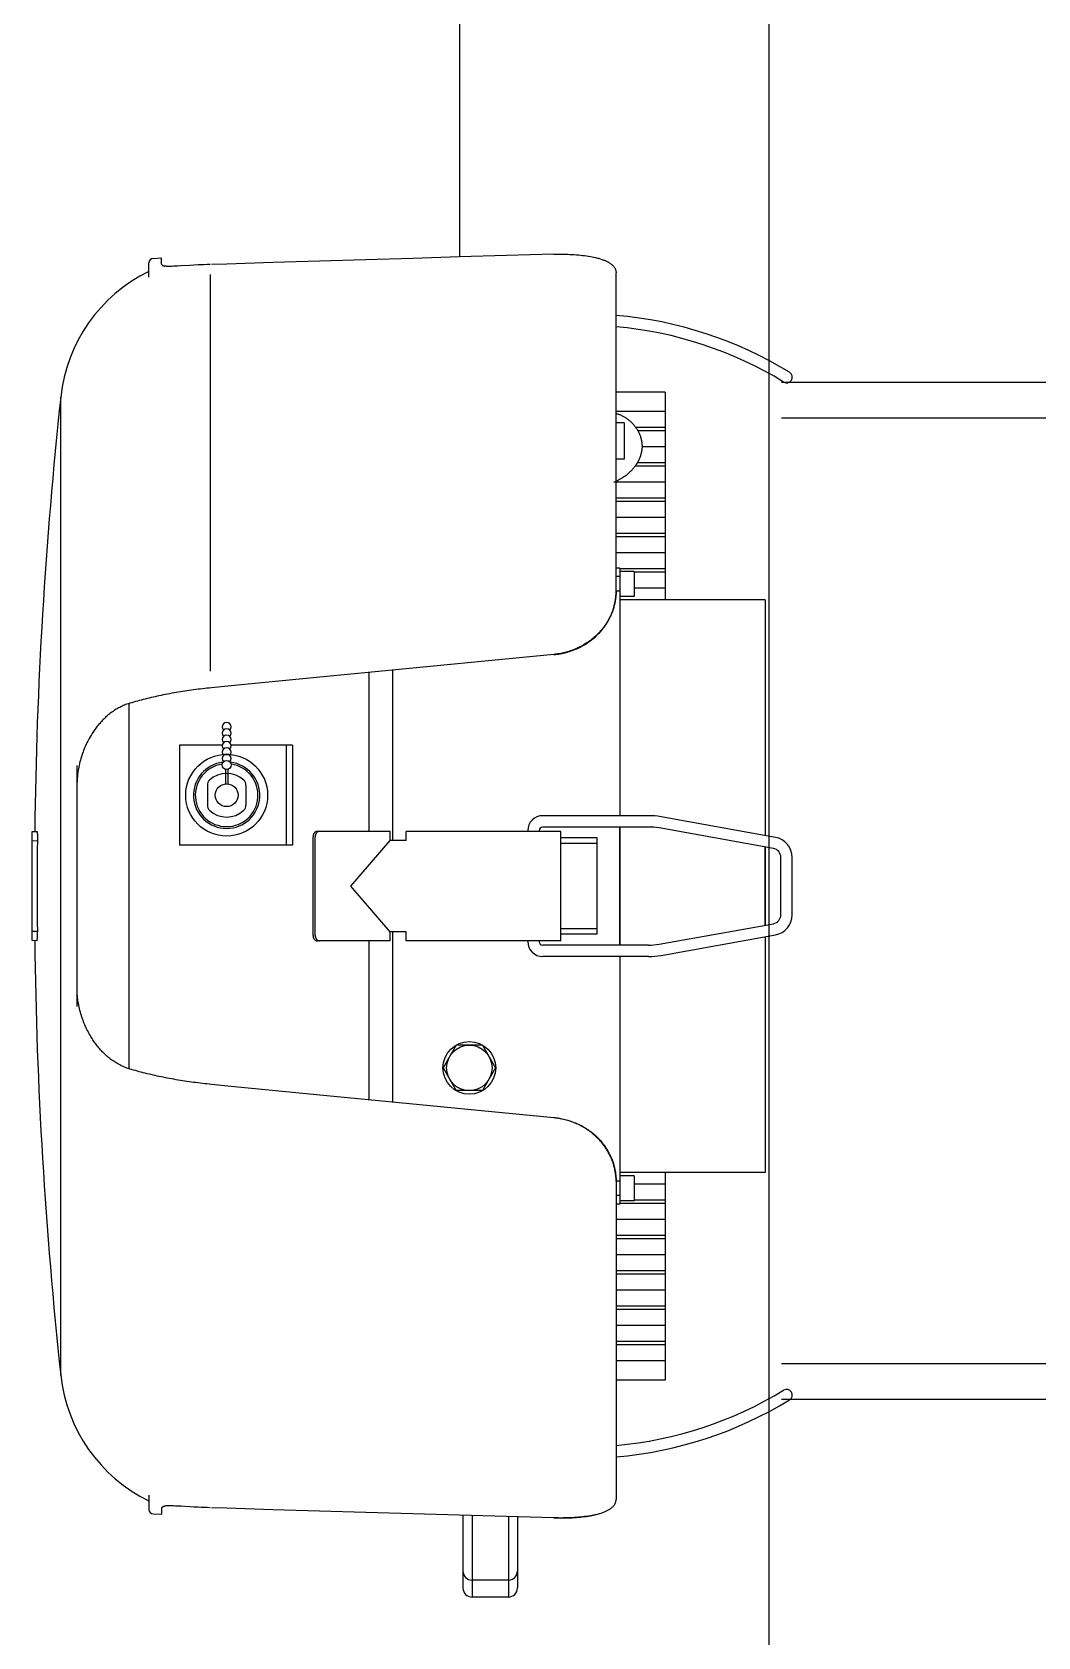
# Model space of a CAD drawing. Header units: millimetres. Extents: x -139278 to 641613, y -260926 to 217780.
# Drawn here: x 234304 to 234528.3, y 29553.1 to 29911 of the extents above; entities that cross this region are included whole.
import ezdxf

# ---------------------------------------------------------------- set-up
doc = ezdxf.new("R2010")
doc.units = ezdxf.units.MM

msp = doc.modelspace()

# ---------------------------------------------------------------- linework, layer by layer
msp.add_line((234468.385, 28990.722), (234468.385, 30746.392))
at = {"ltscale": 4}
for p, q in [((234399.345, 29955.354), (234399.345, 29860.847)), ((234331.019, 29860.545), (234332.897, 29860.643)), ((234332.897, 29859.301), (234332.897, 29860.643)), ((234330.059, 29856.354), (234330.059, 29859.533)), ((234343.816, 29768.469), (234343.816, 29856.947)), ((234434.251, 29786.318), (234434.251, 29857.334)), ((234471.171, 29832.955), (234585.471, 29832.955)), ((234310.405, 29720.525), (234310.405, 29829.607)), ((234445.206, 29830.708), (234434.251, 29830.708)), ((234445.206, 29830.708), (234445.206, 29784.378)), ((234445.206, 29826.408), (234434.251, 29826.408)), ((234436.084, 29823.848), (234434.251, 29823.848)), ((234436.084, 29823.848), (234436.084, 29815.74)), ((234471.171, 29824.955), (234585.471, 29824.955)), ((234445.206, 29822.825), (234438.639, 29822.825)), ((234445.206, 29822.108), (234439.096, 29822.108)), ((234445.206, 29818.524), (234440.038, 29818.524)), ((234436.084, 29815.74), (234434.251, 29815.74)), ((234445.206, 29814.224), (234438.498, 29814.224)), ((234445.206, 29814.941), (234438.971, 29814.941)), ((234445.206, 29810.641), (234433.759, 29810.641)), ((234445.206, 29807.058), (234434.251, 29807.058)), ((234445.206, 29806.341), (234434.251, 29806.341)), ((234445.206, 29802.757), (234434.251, 29802.757)), ((234445.206, 29799.174), (234434.251, 29799.174)), ((234445.206, 29798.457), (234434.251, 29798.457)), ((234445.206, 29794.874), (234434.251, 29794.874)), ((234435.071, 29791.473), (234434.251, 29791.473)), ((234435.071, 29789.547), (234434.251, 29789.547)), ((234435.071, 29791.473), (234435.071, 29784.378)), ((234445.206, 29791.29), (234435.071, 29791.29)), ((234435.071, 29790.713), (234435.071, 29785.138)), ((234438.256, 29790.713), (234435.071, 29790.713)), ((234438.256, 29790.713), (234438.256, 29785.138)), ((234445.206, 29790.574), (234438.256, 29790.574)), ((234435.071, 29786.304), (234434.251, 29786.304)), ((234438.256, 29785.138), (234435.071, 29785.138)), ((234435.071, 29784.378), (234435.071, 29736.233)), ((234467.504, 29784.378), (234435.071, 29784.378)), ((234445.206, 29786.99), (234438.256, 29786.99)), ((234467.504, 29784.378), (234467.504, 29731.807)), ((234379.111, 29768.189), (234379.111, 29732.737)), ((234384.393, 29768.703), (234384.393, 29730.71)), ((234325.608, 29761.249), (234325.608, 29679.863)), ((234336.86, 29751.945), (234336.86, 29729.647)), ((234346.397, 29751.945), (234336.86, 29751.945)), ((234362.112, 29751.945), (234348.401, 29751.945)), ((234360.676, 29751.945), (234360.676, 29729.647)), ((234362.112, 29751.945), (234362.112, 29729.647)), ((234314.045, 29720.525), (234314.045, 29747.396)), ((234347.146, 29746.579), (234347.146, 29743.317)), ((234347.652, 29746.579), (234347.652, 29743.317)), ((234343.091, 29743.031), (234343.091, 29738.561)), ((234351.707, 29743.031), (234351.707, 29738.561)), ((234441.495, 29736.233), (234417.887, 29736.233)), ((234469.777, 29731.398), (234444.276, 29735.985)), ((234304.011, 29732.688), (234305.144, 29732.707)), ((234304.011, 29708.362), (234304.011, 29732.688)), ((234366.658, 29709.529), (234366.658, 29731.521)), ((234367.158, 29709.529), (234367.158, 29731.521)), ((234383.886, 29732.737), (234367.586, 29732.737)), ((234375.107, 29720.525), (234383.886, 29730.71)), ((234383.886, 29730.71), (234383.886, 29732.737)), ((234387.433, 29730.71), (234383.886, 29730.71)), ((234421.89, 29732.737), (234387.433, 29732.737)), ((234387.433, 29730.71), (234387.433, 29732.737)), ((234414.543, 29732.737), (234414.543, 29732.889)), ((234417.077, 29732.737), (234417.077, 29732.889)), ((234441.495, 29733.7), (234417.887, 29733.7)), ((234421.89, 29708.313), (234421.89, 29732.737)), ((234429.998, 29731.268), (234421.89, 29731.268)), ((234429.998, 29709.783), (234429.998, 29731.268)), ((234435.071, 29733.7), (234435.071, 29707.35)), ((234435.071, 29707.35), (234435.071, 29733.7)), ((234469.328, 29728.905), (234443.828, 29733.492)), ((234304.011, 29730.661), (234305.19, 29730.681)), ((234362.112, 29729.647), (234336.86, 29729.647)), ((234429.998, 29730.051), (234421.89, 29730.051)), ((234467.504, 29729.233), (234467.504, 29711.817)), ((234467.504, 29711.817), (234467.504, 29729.233)), ((234470.996, 29714.14), (234470.996, 29726.91)), ((234473.53, 29714.14), (234473.53, 29726.91)), ((234310.405, 29611.443), (234310.405, 29720.525)), ((234314.045, 29693.654), (234314.045, 29720.525)), ((234383.886, 29710.34), (234375.107, 29720.525)), ((234305.19, 29710.369), (234304.011, 29710.389)), ((234383.886, 29708.313), (234383.886, 29710.34)), ((234387.433, 29710.34), (234383.886, 29710.34)), ((234384.393, 29710.34), (234384.393, 29672.405)), ((234387.433, 29708.313), (234387.433, 29710.34)), ((234429.998, 29710.999), (234421.89, 29710.999)), ((234429.998, 29709.783), (234421.89, 29709.783)), ((234443.828, 29707.558), (234469.328, 29712.145)), ((234444.276, 29705.065), (234469.777, 29709.652)), ((234467.504, 29709.243), (234467.504, 29656.672)), ((234305.144, 29708.343), (234304.011, 29708.362)), ((234383.886, 29708.313), (234367.586, 29708.313)), ((234379.111, 29708.313), (234379.111, 29672.919)), ((234421.89, 29708.313), (234387.433, 29708.313)), ((234414.543, 29708.161), (234414.543, 29708.313)), ((234417.077, 29708.161), (234417.077, 29708.313)), ((234441.495, 29707.35), (234417.887, 29707.35)), ((234441.495, 29704.817), (234417.887, 29704.817)), ((234435.071, 29704.817), (234435.071, 29656.672)), ((234398.596, 29685.051), (234395.671, 29679.983)), ((234404.448, 29685.051), (234398.596, 29685.051)), ((234404.448, 29685.051), (234407.374, 29679.983)), ((234395.671, 29679.983), (234398.596, 29674.916)), ((234407.374, 29679.983), (234404.448, 29674.916)), ((234404.448, 29674.916), (234398.596, 29674.916)), ((234467.504, 29656.672), (234435.071, 29656.672)), ((234435.071, 29656.672), (234435.071, 29649.577)), ((234435.071, 29655.912), (234435.071, 29650.337)), ((234438.256, 29655.912), (234435.071, 29655.912)), ((234438.256, 29655.912), (234438.256, 29650.337)), ((234445.206, 29656.672), (234445.206, 29610.342)), ((234435.071, 29654.746), (234434.251, 29654.746)), ((234434.251, 29654.732), (234434.251, 29583.716)), ((234445.206, 29654.06), (234438.256, 29654.06)), ((234435.071, 29651.503), (234434.251, 29651.503)), ((234435.071, 29649.577), (234434.251, 29649.577)), ((234438.256, 29650.337), (234435.071, 29650.337)), ((234445.206, 29649.76), (234435.071, 29649.76)), ((234445.206, 29650.476), (234438.256, 29650.476)), ((234445.206, 29646.176), (234434.251, 29646.176)), ((234445.206, 29642.593), (234434.251, 29642.593)), ((234445.206, 29641.876), (234434.251, 29641.876)), ((234445.206, 29638.293), (234434.251, 29638.293)), ((234445.206, 29634.709), (234434.251, 29634.709)), ((234445.206, 29633.993), (234434.251, 29633.993)), ((234445.206, 29630.409), (234434.251, 29630.409)), ((234445.206, 29626.826), (234434.251, 29626.826)), ((234445.206, 29626.109), (234434.251, 29626.109)), ((234445.206, 29622.526), (234434.251, 29622.526)), ((234445.206, 29618.942), (234434.251, 29618.942)), ((234445.206, 29618.225), (234434.251, 29618.225)), ((234445.206, 29614.642), (234434.251, 29614.642)), ((234471.171, 29614.064), (234585.471, 29614.064)), ((234445.206, 29610.342), (234434.251, 29610.342)), ((234471.171, 29606.064), (234585.471, 29606.064)), ((234330.059, 29584.696), (234330.059, 29581.517)), ((234331.019, 29580.505), (234332.897, 29580.407)), ((234332.897, 29581.749), (234332.897, 29580.407)), ((234400.103, 29580.181), (234400.103, 29563.992)), ((234402.13, 29580.123), (234402.13, 29561.965)), ((234410.239, 29579.891), (234410.239, 29561.965)), ((234412.266, 29579.834), (234412.266, 29563.992)), ((234410.239, 29565.739), (234402.13, 29565.739)), ((234410.239, 29561.965), (234402.13, 29561.965))]:
    msp.add_line(p, q, dxfattribs=at)
for points in [[(234420.373, 29861.443), (234409.841, 29861.147), (234399.345, 29860.847), (234388.886, 29860.543), (234378.465, 29860.234), (234368.081, 29859.921), (234357.735, 29859.604), (234347.427, 29859.282), (234343.999, 29859.174)], [(234420.373, 29861.443), (234420.893, 29861.455), (234421.411, 29861.462), (234421.926, 29861.464), (234422.437, 29861.462), (234422.945, 29861.454), (234423.448, 29861.441), (234423.946, 29861.423), (234424.438, 29861.4), (234424.924, 29861.371), (234425.403, 29861.338), (234425.874, 29861.299), (234426.338, 29861.255), (234426.792, 29861.206), (234427.238, 29861.152), (234427.674, 29861.092), (234428.1, 29861.026), (234428.515, 29860.956), (234428.918, 29860.88), (234429.31, 29860.799), (234429.69, 29860.712), (234429.905, 29860.659), (234430.115, 29860.605), (234430.321, 29860.549), (234430.523, 29860.491), (234430.72, 29860.431), (234430.912, 29860.369), (234431.099, 29860.306), (234431.282, 29860.24), (234431.459, 29860.174), (234431.632, 29860.105), (234431.8, 29860.035), (234431.962, 29859.962), (234432.12, 29859.889), (234432.272, 29859.813), (234432.419, 29859.736), (234432.56, 29859.657), (234432.696, 29859.577), (234432.827, 29859.495), (234432.952, 29859.411), (234433.072, 29859.326), (234433.186, 29859.239), (234433.294, 29859.151), (234433.397, 29859.061), (234433.494, 29858.97), (234433.585, 29858.877), (234433.671, 29858.783), (234433.751, 29858.687), (234433.825, 29858.59), (234433.893, 29858.492), (234433.955, 29858.393), (234434.011, 29858.292), (234434.061, 29858.19), (234434.106, 29858.087), (234434.144, 29857.982), (234434.177, 29857.877), (234434.204, 29857.77), (234434.225, 29857.662), (234434.239, 29857.554), (234434.248, 29857.444), (234434.251, 29857.334)], [(234333.003, 29859.075), (234332.965, 29859.12), (234332.935, 29859.166), (234332.914, 29859.211), (234332.906, 29859.233), (234332.901, 29859.256), (234332.898, 29859.278), (234332.897, 29859.301)], [(234333.003, 29859.075), (234333.037, 29859.041), (234333.077, 29859.007), (234333.121, 29858.975), (234333.17, 29858.943), (234333.223, 29858.914), (234333.282, 29858.887), (234333.344, 29858.862), (234333.412, 29858.84), (234333.484, 29858.822), (234333.56, 29858.808)], [(234343.736, 29859.166), (234343.048, 29859.146), (234342.367, 29859.122), (234341.696, 29859.096), (234341.037, 29859.067), (234340.076, 29859.019), (234339.153, 29858.968), (234337.183, 29858.854), (234336.43, 29858.813), (234335.962, 29858.79), (234335.524, 29858.772), (234335.115, 29858.759), (234334.829, 29858.754), (234334.56, 29858.753), (234334.311, 29858.756), (234334.08, 29858.763), (234333.937, 29858.771), (234333.803, 29858.781), (234333.677, 29858.794), (234333.56, 29858.808)], [(234434.251, 29825.96), (234434.322, 29825.941), (234434.471, 29825.896), (234434.619, 29825.848), (234434.767, 29825.797), (234434.913, 29825.743), (234435.058, 29825.686), (234435.203, 29825.626), (234435.346, 29825.562), (234435.488, 29825.496), (234435.629, 29825.426), (234435.769, 29825.354), (234435.908, 29825.278), (234436.045, 29825.2), (234436.182, 29825.119), (234436.339, 29825.02), (234436.494, 29824.918), (234436.647, 29824.812), (234436.798, 29824.702), (234436.947, 29824.589), (234437.093, 29824.472), (234437.238, 29824.352), (234437.379, 29824.228), (234437.519, 29824.101), (234437.655, 29823.971), (234437.789, 29823.837), (234437.92, 29823.701), (234438.049, 29823.561), (234438.174, 29823.419), (234438.296, 29823.273), (234438.414, 29823.125), (234438.53, 29822.975), (234438.641, 29822.822), (234438.749, 29822.666), (234438.854, 29822.508), (234438.955, 29822.348), (234439.051, 29822.186), (234439.144, 29822.022), (234439.233, 29821.855), (234439.317, 29821.687), (234439.397, 29821.518), (234439.473, 29821.346), (234439.544, 29821.173), (234439.611, 29820.999), (234439.673, 29820.824), (234439.731, 29820.647), (234439.784, 29820.469), (234439.832, 29820.29), (234439.875, 29820.111), (234439.913, 29819.93), (234439.946, 29819.749), (234439.974, 29819.568), (234439.997, 29819.385), (234440.015, 29819.203), (234440.028, 29819.02), (234440.036, 29818.836), (234440.039, 29818.651), (234440.036, 29818.466), (234440.029, 29818.281), (234440.016, 29818.097), (234439.998, 29817.913), (234439.975, 29817.729), (234439.946, 29817.546), (234439.913, 29817.364), (234439.875, 29817.182), (234439.832, 29817.001), (234439.784, 29816.821), (234439.731, 29816.642), (234439.674, 29816.464), (234439.612, 29816.287), (234439.545, 29816.111), (234439.474, 29815.937), (234439.399, 29815.764), (234439.319, 29815.592), (234439.235, 29815.423), (234439.148, 29815.254), (234439.056, 29815.088), (234438.96, 29814.923), (234438.86, 29814.76), (234438.757, 29814.599), (234438.65, 29814.44), (234438.54, 29814.283), (234438.426, 29814.128), (234438.309, 29813.975), (234438.189, 29813.824), (234438.066, 29813.676), (234437.94, 29813.53), (234437.811, 29813.386), (234437.679, 29813.245), (234437.545, 29813.107), (234437.409, 29812.971), (234437.269, 29812.837), (234437.128, 29812.707), (234436.984, 29812.578), (234436.838, 29812.453), (234436.692, 29812.332), (234436.545, 29812.214), (234436.395, 29812.099), (234436.244, 29811.986), (234436.091, 29811.877), (234435.936, 29811.77), (234435.779, 29811.666), (234435.622, 29811.565), (234435.462, 29811.467), (234435.302, 29811.372), (234435.14, 29811.28), (234434.976, 29811.191), (234434.812, 29811.106), (234434.646, 29811.023), (234434.479, 29810.943), (234434.311, 29810.867), (234434.251, 29810.841)], [(234434.251, 29786.318), (234434.249, 29786.09), (234434.243, 29785.861), (234434.232, 29785.632), (234434.218, 29785.403), (234434.199, 29785.174), (234434.176, 29784.945), (234434.148, 29784.717), (234434.117, 29784.488), (234434.081, 29784.259), (234434.042, 29784.031), (234433.998, 29783.804), (234433.949, 29783.576), (234433.897, 29783.35), (234433.841, 29783.124), (234433.78, 29782.898), (234433.715, 29782.673), (234433.646, 29782.449), (234433.573, 29782.226), (234433.496, 29782.004), (234433.415, 29781.782), (234433.33, 29781.562), (234433.241, 29781.343), (234433.148, 29781.125), (234433.051, 29780.908), (234432.95, 29780.693), (234432.845, 29780.479), (234432.736, 29780.266), (234432.623, 29780.055), (234432.507, 29779.846), (234432.387, 29779.638), (234432.262, 29779.432), (234432.135, 29779.227), (234432.003, 29779.024), (234431.868, 29778.824), (234431.729, 29778.625), (234431.587, 29778.428), (234431.441, 29778.233), (234431.291, 29778.041), (234431.138, 29777.85), (234430.982, 29777.662), (234430.788, 29777.437), (234430.588, 29777.215), (234430.384, 29776.996), (234430.176, 29776.782), (234429.962, 29776.571), (234429.744, 29776.364), (234429.522, 29776.161), (234429.295, 29775.963), (234429.064, 29775.768), (234428.829, 29775.578), (234428.59, 29775.392), (234428.346, 29775.21), (234428.099, 29775.033), (234427.848, 29774.86), (234427.594, 29774.693), (234427.335, 29774.53), (234427.074, 29774.371), (234426.809, 29774.218), (234426.541, 29774.069), (234426.269, 29773.926), (234425.995, 29773.788), (234425.718, 29773.655), (234425.438, 29773.527), (234425.156, 29773.404), (234424.87, 29773.287), (234424.583, 29773.175), (234424.293, 29773.068), (234424.001, 29772.967), (234423.707, 29772.872), (234423.411, 29772.782), (234423.113, 29772.697), (234422.814, 29772.619), (234422.513, 29772.546), (234422.21, 29772.478), (234421.907, 29772.417), (234421.602, 29772.361), (234421.296, 29772.311), (234420.989, 29772.267), (234420.681, 29772.228), (234420.373, 29772.196)], [(234420.382, 29772.15), (234420.737, 29772.188), (234421.089, 29772.234), (234421.441, 29772.287), (234421.791, 29772.347), (234422.139, 29772.415), (234422.486, 29772.489), (234422.83, 29772.571), (234423.173, 29772.661), (234423.512, 29772.757), (234423.85, 29772.86), (234424.184, 29772.971), (234424.516, 29773.088), (234424.844, 29773.212), (234425.169, 29773.343), (234425.491, 29773.481), (234425.809, 29773.626), (234426.124, 29773.777), (234426.434, 29773.935), (234426.741, 29774.099), (234427.043, 29774.27), (234427.341, 29774.447), (234427.634, 29774.63), (234427.923, 29774.819), (234428.206, 29775.014), (234428.485, 29775.215), (234428.759, 29775.422), (234429.027, 29775.635), (234429.29, 29775.853), (234429.547, 29776.077), (234429.799, 29776.306), (234430.045, 29776.541), (234430.285, 29776.78), (234430.519, 29777.025), (234430.746, 29777.274), (234430.968, 29777.528), (234431.183, 29777.787), (234431.391, 29778.05), (234431.593, 29778.318), (234431.788, 29778.59), (234431.977, 29778.866), (234432.158, 29779.146), (234432.332, 29779.429), (234432.5, 29779.717), (234432.66, 29780.008), (234432.812, 29780.302), (234432.958, 29780.599), (234433.096, 29780.9), (234433.226, 29781.203), (234433.349, 29781.509), (234433.465, 29781.817), (234433.572, 29782.129), (234433.672, 29782.442), (234433.764, 29782.757), (234433.848, 29783.075), (234433.925, 29783.394), (234433.993, 29783.714), (234434.053, 29784.037), (234434.106, 29784.36), (234434.15, 29784.685), (234434.187, 29785.01), (234434.215, 29785.336), (234434.235, 29785.663), (234434.247, 29785.991), (234434.251, 29786.318)], [(234420.373, 29772.196), (234406.566, 29770.858), (234392.759, 29769.517), (234378.952, 29768.173), (234365.146, 29766.826), (234348.405, 29765.189), (234344.002, 29764.758)], [(234344.002, 29764.758), (234343.502, 29764.708), (234343.002, 29764.656), (234342.503, 29764.601), (234342.005, 29764.544), (234341.507, 29764.486), (234341.011, 29764.425), (234340.515, 29764.361), (234340.021, 29764.296), (234339.527, 29764.229), (234339.036, 29764.159), (234338.545, 29764.088), (234338.056, 29764.014), (234337.569, 29763.939), (234337.083, 29763.861), (234336.6, 29763.781), (234336.118, 29763.7), (234335.639, 29763.616), (234335.161, 29763.53), (234334.686, 29763.443), (234334.214, 29763.353), (234333.744, 29763.262), (234333.276, 29763.169), (234332.812, 29763.074), (234332.35, 29762.977), (234331.891, 29762.878), (234331.435, 29762.777), (234330.982, 29762.675), (234330.532, 29762.571), (234330.086, 29762.465), (234329.643, 29762.357), (234329.204, 29762.248), (234328.768, 29762.137), (234328.336, 29762.025), (234327.908, 29761.911), (234327.484, 29761.795), (234327.064, 29761.678), (234326.648, 29761.559), (234326.236, 29761.438), (234325.828, 29761.317), (234325.425, 29761.193)], [(234325.425, 29761.193), (234325.147, 29761.099), (234324.872, 29760.997), (234324.6, 29760.89), (234324.332, 29760.776), (234324.066, 29760.657), (234323.804, 29760.531), (234323.545, 29760.4), (234323.289, 29760.264), (234323.037, 29760.123), (234322.788, 29759.976), (234322.543, 29759.824), (234322.301, 29759.668), (234322.062, 29759.507), (234321.827, 29759.341), (234321.596, 29759.171), (234321.368, 29758.997), (234321.143, 29758.819), (234320.922, 29758.636), (234320.704, 29758.45), (234320.49, 29758.26), (234320.28, 29758.066), (234320.073, 29757.868), (234319.869, 29757.667), (234319.67, 29757.463), (234319.473, 29757.256), (234319.28, 29757.045), (234319.091, 29756.831), (234318.905, 29756.614), (234318.722, 29756.394), (234318.543, 29756.171), (234318.367, 29755.946), (234318.195, 29755.718), (234318.026, 29755.487), (234317.861, 29755.253), (234317.699, 29755.017), (234317.54, 29754.779), (234317.384, 29754.537), (234317.232, 29754.294), (234317.084, 29754.048), (234316.938, 29753.8), (234316.759, 29753.482), (234316.584, 29753.16), (234316.415, 29752.835), (234316.251, 29752.506), (234316.092, 29752.173), (234315.938, 29751.837), (234315.789, 29751.496), (234315.646, 29751.152), (234315.507, 29750.804), (234315.374, 29750.451), (234315.245, 29750.095), (234315.122, 29749.734), (234315.004, 29749.369), (234314.891, 29748.999), (234314.784, 29748.624), (234314.682, 29748.243), (234314.586, 29747.856), (234314.495, 29747.462), (234314.411, 29747.06), (234314.332, 29746.65), (234314.284, 29746.372), (234314.239, 29746.089), (234314.198, 29745.8), (234314.16, 29745.508), (234314.127, 29745.212), (234314.099, 29744.913), (234314.076, 29744.613), (234314.059, 29744.311), (234314.049, 29744.01), (234314.045, 29743.709)], [(234305.144, 29732.707), (234305.146, 29732.706), (234305.151, 29732.693), (234305.159, 29732.652), (234305.168, 29732.554), (234305.177, 29732.367), (234305.185, 29732.115), (234305.191, 29731.741), (234305.193, 29731.308), (234305.19, 29730.681)], [(234367.586, 29732.737), (234367.541, 29732.736), (234367.495, 29732.731), (234367.45, 29732.724), (234367.405, 29732.714), (234367.361, 29732.701), (234367.317, 29732.685), (234367.273, 29732.666), (234367.231, 29732.644), (234367.189, 29732.62), (234367.149, 29732.593), (234367.109, 29732.564), (234367.07, 29732.532), (234367.033, 29732.498), (234366.997, 29732.461), (234366.963, 29732.422), (234366.93, 29732.381), (234366.898, 29732.338), (234366.869, 29732.292), (234366.841, 29732.245), (234366.814, 29732.197), (234366.79, 29732.146), (234366.767, 29732.094), (234366.747, 29732.041), (234366.729, 29731.986), (234366.712, 29731.931), (234366.698, 29731.874), (234366.686, 29731.816), (234366.676, 29731.758), (234366.668, 29731.699), (234366.662, 29731.64), (234366.659, 29731.581), (234366.658, 29731.521)], [(234368.086, 29732.737), (234368.041, 29732.736), (234367.995, 29732.731), (234367.95, 29732.724), (234367.905, 29732.714), (234367.861, 29732.701), (234367.817, 29732.685), (234367.773, 29732.666), (234367.731, 29732.644), (234367.689, 29732.62), (234367.649, 29732.593), (234367.609, 29732.564), (234367.57, 29732.532), (234367.533, 29732.498), (234367.497, 29732.461), (234367.463, 29732.422), (234367.43, 29732.381), (234367.398, 29732.338), (234367.369, 29732.292), (234367.34, 29732.245), (234367.314, 29732.197), (234367.29, 29732.146), (234367.267, 29732.094), (234367.247, 29732.041), (234367.228, 29731.986), (234367.212, 29731.931), (234367.198, 29731.874), (234367.186, 29731.816), (234367.176, 29731.758), (234367.168, 29731.699), (234367.162, 29731.64), (234367.159, 29731.581), (234367.158, 29731.521)], [(234305.19, 29730.681), (234305.172, 29728.65), (234305.158, 29726.619), (234305.147, 29724.588), (234305.141, 29722.556), (234305.139, 29720.525), (234305.141, 29718.494), (234305.147, 29716.462), (234305.158, 29714.431), (234305.172, 29712.4), (234305.19, 29710.369)], [(234305.144, 29708.343), (234305.146, 29708.344), (234305.151, 29708.357), (234305.159, 29708.398), (234305.168, 29708.496), (234305.177, 29708.683), (234305.185, 29708.935), (234305.191, 29709.309), (234305.193, 29709.742), (234305.19, 29710.369)], [(234366.658, 29709.529), (234366.659, 29709.469), (234366.662, 29709.41), (234366.668, 29709.351), (234366.676, 29709.292), (234366.686, 29709.234), (234366.698, 29709.176), (234366.712, 29709.119), (234366.729, 29709.064), (234366.747, 29709.009), (234366.767, 29708.956), (234366.79, 29708.904), (234366.814, 29708.854), (234366.841, 29708.805), (234366.869, 29708.758), (234366.898, 29708.712), (234366.93, 29708.669), (234366.963, 29708.628), (234366.997, 29708.589), (234367.033, 29708.552), (234367.07, 29708.518), (234367.109, 29708.486), (234367.149, 29708.457), (234367.189, 29708.43), (234367.231, 29708.406), (234367.273, 29708.384), (234367.317, 29708.365), (234367.361, 29708.349), (234367.405, 29708.336), (234367.45, 29708.326), (234367.495, 29708.319), (234367.541, 29708.314), (234367.586, 29708.313)], [(234367.158, 29709.529), (234367.159, 29709.469), (234367.162, 29709.41), (234367.168, 29709.351), (234367.176, 29709.292), (234367.186, 29709.234), (234367.198, 29709.176), (234367.212, 29709.119), (234367.228, 29709.064), (234367.247, 29709.009), (234367.267, 29708.956), (234367.29, 29708.904), (234367.314, 29708.854), (234367.34, 29708.805), (234367.369, 29708.758), (234367.398, 29708.712), (234367.43, 29708.669), (234367.463, 29708.628), (234367.497, 29708.589), (234367.533, 29708.552), (234367.57, 29708.518), (234367.609, 29708.486), (234367.649, 29708.457), (234367.689, 29708.43), (234367.731, 29708.406), (234367.773, 29708.384), (234367.817, 29708.365), (234367.861, 29708.349), (234367.905, 29708.336), (234367.95, 29708.326), (234367.995, 29708.319), (234368.041, 29708.314), (234368.086, 29708.313)], [(234325.425, 29679.857), (234325.147, 29679.951), (234324.872, 29680.053), (234324.6, 29680.16), (234324.332, 29680.274), (234324.066, 29680.393), (234323.804, 29680.519), (234323.545, 29680.649), (234323.289, 29680.786), (234323.037, 29680.927), (234322.788, 29681.074), (234322.543, 29681.226), (234322.301, 29681.382), (234322.062, 29681.543), (234321.827, 29681.709), (234321.596, 29681.879), (234321.368, 29682.053), (234321.143, 29682.231), (234320.922, 29682.414), (234320.704, 29682.6), (234320.49, 29682.79), (234320.28, 29682.984), (234320.073, 29683.182), (234319.869, 29683.383), (234319.67, 29683.587), (234319.473, 29683.794), (234319.28, 29684.005), (234319.091, 29684.219), (234318.905, 29684.436), (234318.722, 29684.656), (234318.543, 29684.878), (234318.367, 29685.104), (234318.195, 29685.332), (234318.026, 29685.563), (234317.861, 29685.797), (234317.699, 29686.033), (234317.54, 29686.271), (234317.384, 29686.512), (234317.232, 29686.756), (234317.084, 29687.002), (234316.938, 29687.25), (234316.759, 29687.568), (234316.584, 29687.889), (234316.415, 29688.215), (234316.251, 29688.544), (234316.092, 29688.876), (234315.938, 29689.213), (234315.789, 29689.554), (234315.646, 29689.898), (234315.507, 29690.246), (234315.374, 29690.599), (234315.245, 29690.955), (234315.122, 29691.316), (234315.004, 29691.681), (234314.891, 29692.051), (234314.784, 29692.426), (234314.682, 29692.807), (234314.586, 29693.194), (234314.495, 29693.588), (234314.411, 29693.99), (234314.332, 29694.4), (234314.284, 29694.678), (234314.239, 29694.961), (234314.198, 29695.25), (234314.16, 29695.542), (234314.127, 29695.838), (234314.099, 29696.137), (234314.076, 29696.437), (234314.059, 29696.739), (234314.049, 29697.04), (234314.045, 29697.341)], [(234344.002, 29676.292), (234343.502, 29676.342), (234343.002, 29676.394), (234342.503, 29676.449), (234342.005, 29676.506), (234341.507, 29676.564), (234341.011, 29676.625), (234340.515, 29676.689), (234340.021, 29676.754), (234339.527, 29676.821), (234339.036, 29676.891), (234338.545, 29676.962), (234338.056, 29677.036), (234337.569, 29677.111), (234337.083, 29677.189), (234336.6, 29677.269), (234336.118, 29677.35), (234335.639, 29677.434), (234335.161, 29677.52), (234334.686, 29677.607), (234334.214, 29677.697), (234333.744, 29677.788), (234333.276, 29677.881), (234332.812, 29677.976), (234332.35, 29678.073), (234331.891, 29678.172), (234331.435, 29678.273), (234330.982, 29678.375), (234330.532, 29678.479), (234330.086, 29678.585), (234329.643, 29678.692), (234329.204, 29678.802), (234328.768, 29678.913), (234328.336, 29679.025), (234327.908, 29679.139), (234327.484, 29679.255), (234327.064, 29679.372), (234326.648, 29679.491), (234326.236, 29679.612), (234325.828, 29679.733), (234325.425, 29679.857)], [(234344.002, 29676.292), (234344.008, 29676.326), (234344.01, 29676.335), (234344.012, 29676.338)], [(234420.373, 29668.854), (234406.566, 29670.192), (234392.759, 29671.533), (234378.952, 29672.877), (234365.146, 29674.224), (234348.405, 29675.861), (234344.002, 29676.292)], [(234434.251, 29654.732), (234434.249, 29654.96), (234434.243, 29655.189), (234434.232, 29655.418), (234434.218, 29655.647), (234434.199, 29655.876), (234434.176, 29656.105), (234434.148, 29656.333), (234434.117, 29656.562), (234434.081, 29656.79), (234434.042, 29657.019), (234433.998, 29657.246), (234433.949, 29657.474), (234433.897, 29657.7), (234433.841, 29657.926), (234433.78, 29658.152), (234433.715, 29658.377), (234433.646, 29658.601), (234433.573, 29658.824), (234433.496, 29659.046), (234433.415, 29659.268), (234433.33, 29659.488), (234433.241, 29659.707), (234433.148, 29659.925), (234433.051, 29660.142), (234432.95, 29660.357), (234432.845, 29660.571), (234432.736, 29660.784), (234432.623, 29660.995), (234432.507, 29661.204), (234432.387, 29661.412), (234432.262, 29661.618), (234432.135, 29661.823), (234432.003, 29662.025), (234431.868, 29662.226), (234431.729, 29662.425), (234431.587, 29662.622), (234431.441, 29662.817), (234431.291, 29663.009), (234431.138, 29663.2), (234430.982, 29663.388), (234430.788, 29663.613), (234430.588, 29663.835), (234430.384, 29664.053), (234430.176, 29664.268), (234429.962, 29664.479), (234429.744, 29664.686), (234429.522, 29664.888), (234429.295, 29665.087), (234429.064, 29665.282), (234428.829, 29665.472), (234428.59, 29665.658), (234428.346, 29665.84), (234428.099, 29666.017), (234427.848, 29666.189), (234427.594, 29666.357), (234427.335, 29666.52), (234427.074, 29666.679), (234426.809, 29666.832), (234426.541, 29666.98), (234426.269, 29667.124), (234425.995, 29667.262), (234425.718, 29667.395), (234425.438, 29667.523), (234425.156, 29667.646), (234424.87, 29667.763), (234424.583, 29667.875), (234424.293, 29667.982), (234424.001, 29668.083), (234423.707, 29668.178), (234423.411, 29668.268), (234423.113, 29668.353), (234422.814, 29668.431), (234422.513, 29668.504), (234422.21, 29668.572), (234421.907, 29668.633), (234421.602, 29668.689), (234421.296, 29668.739), (234420.989, 29668.783), (234420.681, 29668.822), (234420.373, 29668.854)], [(234420.382, 29668.9), (234420.737, 29668.862), (234421.089, 29668.816), (234421.441, 29668.763), (234421.791, 29668.703), (234422.139, 29668.635), (234422.486, 29668.561), (234422.83, 29668.479), (234423.173, 29668.389), (234423.512, 29668.293), (234423.85, 29668.19), (234424.184, 29668.079), (234424.516, 29667.962), (234424.844, 29667.838), (234425.169, 29667.707), (234425.491, 29667.569), (234425.809, 29667.424), (234426.124, 29667.273), (234426.434, 29667.115), (234426.741, 29666.951), (234427.043, 29666.78), (234427.341, 29666.603), (234427.634, 29666.42), (234427.923, 29666.231), (234428.206, 29666.036), (234428.485, 29665.835), (234428.759, 29665.628), (234429.027, 29665.415), (234429.29, 29665.197), (234429.547, 29664.973), (234429.799, 29664.744), (234430.045, 29664.509), (234430.285, 29664.27), (234430.519, 29664.025), (234430.746, 29663.776), (234430.968, 29663.522), (234431.183, 29663.263), (234431.391, 29663), (234431.593, 29662.732), (234431.788, 29662.46), (234431.977, 29662.184), (234432.158, 29661.904), (234432.332, 29661.62), (234432.5, 29661.333), (234432.66, 29661.042), (234432.812, 29660.748), (234432.958, 29660.451), (234433.096, 29660.15), (234433.226, 29659.847), (234433.349, 29659.541), (234433.465, 29659.232), (234433.572, 29658.921), (234433.672, 29658.608), (234433.764, 29658.293), (234433.848, 29657.975), (234433.925, 29657.656), (234433.993, 29657.336), (234434.053, 29657.013), (234434.106, 29656.69), (234434.15, 29656.365), (234434.187, 29656.04), (234434.215, 29655.714), (234434.235, 29655.387), (234434.247, 29655.059), (234434.251, 29654.732)], [(234333.003, 29581.975), (234332.965, 29581.93), (234332.935, 29581.884), (234332.914, 29581.839), (234332.906, 29581.816), (234332.901, 29581.794), (234332.898, 29581.772), (234332.897, 29581.749)], [(234333.003, 29581.975), (234333.037, 29582.009), (234333.077, 29582.043), (234333.121, 29582.075), (234333.17, 29582.107), (234333.223, 29582.136), (234333.282, 29582.163), (234333.344, 29582.188), (234333.412, 29582.21), (234333.484, 29582.228), (234333.56, 29582.242)], [(234343.736, 29581.884), (234343.048, 29581.904), (234342.367, 29581.927), (234341.696, 29581.954), (234341.037, 29581.983), (234340.076, 29582.031), (234339.153, 29582.081), (234337.183, 29582.196), (234336.43, 29582.237), (234335.962, 29582.26), (234335.524, 29582.278), (234335.115, 29582.291), (234334.829, 29582.296), (234334.56, 29582.297), (234334.311, 29582.294), (234334.08, 29582.287), (234333.937, 29582.279), (234333.803, 29582.269), (234333.677, 29582.256), (234333.56, 29582.242)], [(234420.373, 29579.607), (234409.841, 29579.903), (234399.345, 29580.203), (234388.886, 29580.507), (234378.465, 29580.816), (234368.081, 29581.129), (234357.735, 29581.446), (234347.427, 29581.768), (234343.999, 29581.876)], [(234420.373, 29579.607), (234420.893, 29579.595), (234421.411, 29579.588), (234421.926, 29579.586), (234422.437, 29579.588), (234422.945, 29579.596), (234423.448, 29579.609), (234423.946, 29579.627), (234424.438, 29579.65), (234424.924, 29579.678), (234425.403, 29579.712), (234425.874, 29579.751), (234426.338, 29579.795), (234426.792, 29579.844), (234427.238, 29579.898), (234427.674, 29579.958), (234428.1, 29580.023), (234428.515, 29580.094), (234428.918, 29580.17), (234429.31, 29580.251), (234429.69, 29580.338), (234429.905, 29580.391), (234430.115, 29580.445), (234430.321, 29580.501), (234430.523, 29580.559), (234430.72, 29580.619), (234430.912, 29580.681), (234431.099, 29580.744), (234431.282, 29580.809), (234431.459, 29580.876), (234431.632, 29580.945), (234431.8, 29581.015), (234431.962, 29581.088), (234432.12, 29581.161), (234432.272, 29581.237), (234432.419, 29581.314), (234432.56, 29581.393), (234432.696, 29581.473), (234432.827, 29581.555), (234432.952, 29581.639), (234433.072, 29581.724), (234433.186, 29581.811), (234433.294, 29581.899), (234433.397, 29581.989), (234433.494, 29582.08), (234433.585, 29582.173), (234433.671, 29582.267), (234433.751, 29582.363), (234433.825, 29582.46), (234433.893, 29582.558), (234433.955, 29582.657), (234434.011, 29582.758), (234434.061, 29582.86), (234434.106, 29582.963), (234434.144, 29583.068), (234434.177, 29583.173), (234434.204, 29583.28), (234434.225, 29583.387), (234434.239, 29583.496), (234434.248, 29583.606), (234434.251, 29583.716)], [(234429.69, 29580.338), (234429.31, 29580.251), (234428.918, 29580.17), (234428.515, 29580.094), (234428.1, 29580.023), (234427.674, 29579.958), (234427.238, 29579.898), (234426.792, 29579.844), (234426.338, 29579.795), (234425.874, 29579.751), (234425.403, 29579.712), (234424.924, 29579.678), (234424.438, 29579.65), (234423.946, 29579.627), (234423.448, 29579.609), (234422.945, 29579.596), (234422.437, 29579.588), (234421.926, 29579.586), (234421.411, 29579.588), (234420.893, 29579.595), (234420.373, 29579.607)]]:
    msp.add_lwpolyline(points, dxfattribs=at)
for centre, radius in [((234347.399, 29740.796), 9.122), ((234347.399, 29747.56), 1.014), ((234347.399, 29740.796), 2.534), ((234401.522, 29679.983), 5.879), ((234401.522, 29679.983), 5.068)]:
    msp.add_circle(centre, radius, dxfattribs=at)
for centre, radius, start, end in [((234331.072, 29859.533), 1.014, 93, 180), ((234345.673, 29825.789), 35.474, 116.11316, 173.82162), ((234426.666, 29759.463), 88.685, 58.55402, 85.09381), ((234426.666, 29759.463), 86.151, 58.55402, 84.94914), ((234472.272, 29834.042), 1.267, 238.55402, 58.55402), ((235318.062, 29720.525), 1013.544, 173.821605, 179.311862), ((234347.399, 29756.019), 1.014, 315.93045, 224.06955), ((234347.399, 29754.609), 1.014, 315.93045, 224.06955), ((234347.399, 29753.2), 1.014, 315.93045, 224.06955), ((234347.399, 29751.79), 1.014, 315.93045, 224.06955), ((234347.399, 29750.38), 1.014, 315.93045, 224.06955), ((234347.399, 29748.97), 1.014, 315.93045, 224.06955), ((234347.399, 29740.796), 7.399, 96.40211, 270), ((234347.399, 29740.796), 6.993, 98.23125, 270), ((234347.399, 29740.086), 5.574, 46.56746, 133.43254), ((234347.399, 29740.796), 7.399, 270, 83.59789), ((234347.399, 29740.796), 6.993, 270, 81.76875), ((234344.612, 29743.031), 1.52, 133.43254, 180), ((234350.186, 29743.031), 1.52, 0, 46.56746), ((234344.612, 29738.561), 1.52, 180, 226.56746), ((234350.186, 29738.561), 1.52, 313.43254, 0), ((234347.399, 29741.505), 5.574, 226.56746, 313.43254), ((234417.887, 29732.889), 3.344, 90, 180), ((234441.495, 29720.525), 15.708, 79.80259, 90), ((234417.887, 29732.889), 0.811, 90, 180), ((234441.495, 29720.525), 13.175, 79.80259, 90), ((234468.969, 29726.91), 4.56, 0, 79.80259), ((234468.969, 29726.91), 2.027, 0, 79.80259), ((234468.969, 29714.14), 2.027, 280.19741, 0), ((234468.969, 29714.14), 4.56, 280.19741, 0), ((235318.062, 29720.525), 1013.544, 180.688138, 186.178395), ((234417.887, 29708.161), 3.344, 180, 270), ((234417.887, 29708.161), 0.811, 180, 270), ((234441.495, 29720.525), 13.175, 270, 280.19741), ((234441.495, 29720.525), 15.708, 270, 280.19741), ((234345.673, 29615.261), 35.474, 186.17838, 243.88684), ((234426.666, 29681.587), 86.151, 275.05086, 301.44598), ((234426.666, 29681.587), 88.685, 274.9062, 301.44598), ((234472.272, 29607.008), 1.267, 301.44598, 121.44598), ((234331.072, 29581.517), 1.014, 180, 267), ((234402.13, 29567.766), 2.027, 180, 270), ((234410.239, 29567.766), 2.027, 270, 0), ((234402.13, 29563.992), 2.027, 180, 270), ((234410.239, 29563.992), 2.027, 270, 0)]:
    msp.add_arc(centre, radius, start, end, dxfattribs=at)

doc.saveas('drawing.dxf')
